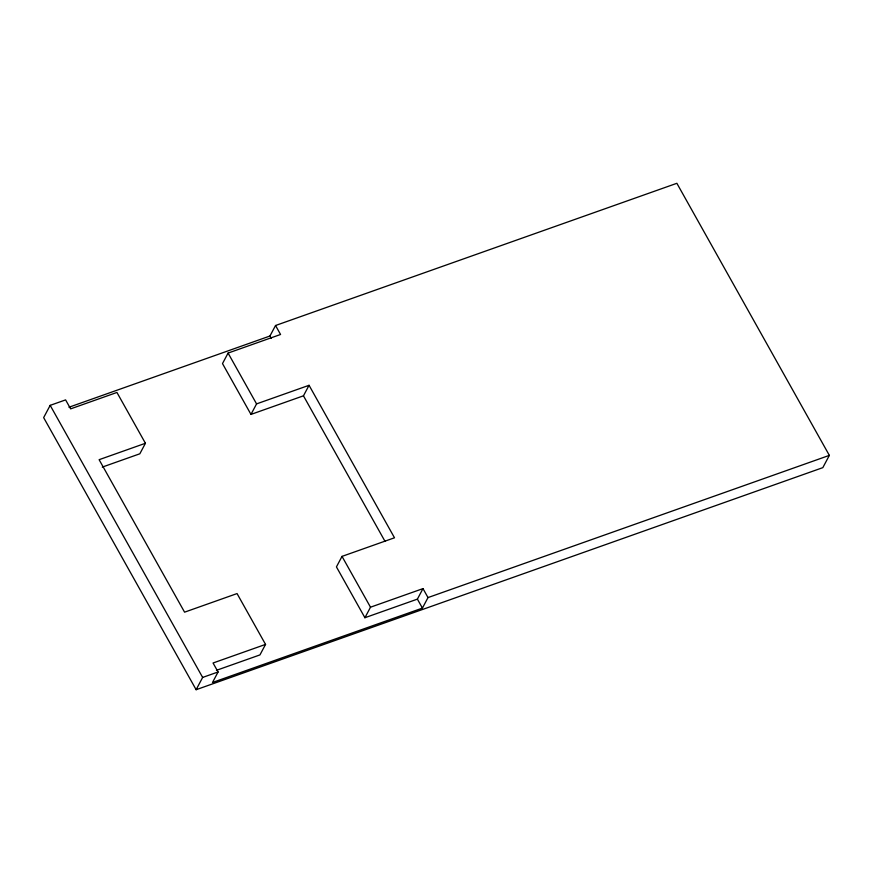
<?xml version="1.0" encoding="UTF-8"?>
<svg xmlns="http://www.w3.org/2000/svg" width="873" height="873" viewBox="0 0 873 873"><rect width="100%" height="100%" fill="white"/><g stroke="black" fill="none" stroke-linecap="round" stroke-linejoin="round"><path stroke-width="1.31" d="M102.294 467.099L139.833 453.796L145.431 443.277L116.938 392.457L70.637 408.859L65.606 399.889L50.176 405.356L43.65 417.621L196.13 689.703L822.824 467.644L829.35 455.379L676.87 183.297L275.541 325.509L269.943 336.018L68.978 407.233M275.541 325.509L280.56 334.479L228.082 353.074L222.495 363.583L250.977 414.413L303.455 395.818L309.053 385.299L394.498 537.79L342.02 556.385L336.432 566.893L364.914 617.724L417.392 599.129L422.99 588.609L428.01 597.579L422.423 608.099L212.499 682.479L218.086 671.97L213.056 663L265.545 644.405L237.052 593.575L184.574 612.169L99.118 459.689L145.431 443.277M250.977 414.413L256.564 403.893L309.053 385.299M196.13 689.703L202.645 677.437L218.086 671.97M265.545 644.405L259.947 654.914L216.428 670.333M364.914 617.724L370.501 607.204L422.99 588.609M428.01 597.579L829.35 455.379M269.943 336.018L271.208 338.266M303.455 395.818L384.938 541.205M417.392 599.129L422.423 608.099M228.082 353.074L256.564 403.893M342.02 556.385L370.501 607.204M50.176 405.356L202.645 677.437"/></g></svg>
